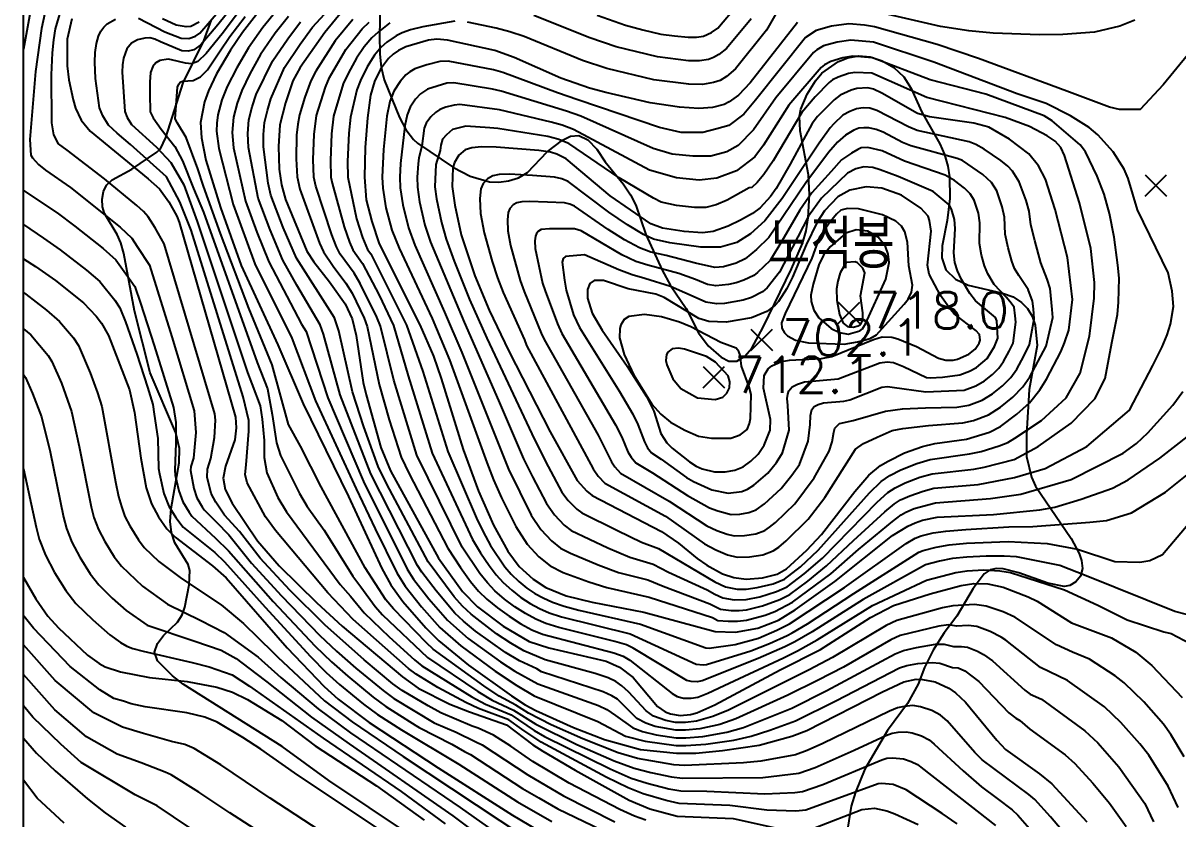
# Model space of a CAD drawing. Extents: x 197794 to 200030, y 561152 to 563931.
# Drawn here: x 197793.8 to 198080.2, y 561405.7 to 561603.1 of the extents above; entities that cross this region are included whole.
import ezdxf

# ---------------------------------------------------------------- set-up
doc = ezdxf.new("R2010")
doc.units = 0
for name, color, linetype in [('F0017111', 30, 'CONTINUOUS'), ('F0017114', 7, 'CONTINUOUS'), ('F0027132', 7, 'CONTINUOUS'), ('F0027217', 7, 'CONTINUOUS'), ('G0037213', 32, 'CONTINUOUS'), ('H0017334', 7, 'CONTINUOUS'), ('H0059153', 7, 'CONTINUOUS')]:
    doc.layers.add(name, color=color, linetype=linetype)
doc.styles.add('NGSW', font='romans.shx', dxfattribs={"bigfont": 'ngsw.shx'})

# ---------------------------------------------------------------- blocks, each defined once
blk = doc.blocks.new('F0027217')
at = {"layer": 'F0027217'}
for p, q in [((-2.652, 2.652), (2.652, -2.652)), ((-2.652, -2.652), (2.652, 2.652))]:
    blk.add_line(p, q, dxfattribs=at)

msp = doc.modelspace()

# ---------------------------------------------------------------- linework, layer by layer
at = {"layer": 'F0017111'}
for points, elevation in [([(197858.68, 561623.2), (197841.71, 561602.18), (197837.9, 561597.74), (197836.13, 561596.51), (197834.69, 561596.15), (197833.17, 561596.26), (197827.85, 561598.46), (197826.49, 561599.16), (197825.25, 561599.48), (197823.95, 561599.43), (197822.2, 561598.99), (197820.66, 561598.13), (197819.52, 561596.79), (197818.71, 561594.47), (197818.45, 561592.83), (197818.37, 561590.97), (197818.99, 561581.23), (197819.6, 561579.7), (197820.68, 561577.99), (197826.84, 561572.35), (197830.42, 561568.58), (197833.61, 561563.06), (197836.98, 561553.93), (197849.46, 561516.44), (197850.48, 561513.69), (197852.56, 561508.2), (197853.05, 561504.91), (197853.55, 561499.64), (197853.55, 561495.37), (197854.2, 561491.58), (197856.95, 561485.43), (197859.07, 561481.92), (197872.43, 561463.9), (197874.96, 561461.02), (197878.35, 561456.83), (197884.59, 561450.9), (197890.85, 561445.16), (197892.65, 561443.69), (197905.07, 561435.97), (197908.44, 561434.16), (197914.85, 561431.52), (197920.54, 561427.64), (197923.11, 561426.21), (197939.39, 561418.12), (197944.58, 561415.87), (197948.53, 561414.58), (197953.9, 561413.22), (197956.89, 561412.66), (197963.32, 561412.61), (197977.7, 561411.97), (197985.17, 561412.31), (197987.04, 561412.5), (197992.14, 561414.27), (198006.78, 561420.42), (198007.95, 561420.77), (198009.36, 561420.86), (198012.14, 561420.67), (198014.03, 561420), (198015.62, 561419.23), (198016.45, 561418.54), (198028.45, 561409.11), (198034.93, 561404.1)], 585), ([(197984.68, 561612.91), (197978.15, 561601.4), (197970.43, 561591.82), (197968.2, 561589.88), (197966.63, 561588.94), (197964.97, 561588.37), (197962.3, 561587.93), (197958.86, 561587.96), (197950.21, 561589.07), (197938.57, 561591.85), (197932.51, 561593.87), (197918.01, 561599.82), (197914.49, 561600.96), (197911.12, 561601.89), (197904.02, 561603.34)], 645), ([(197800.65, 561612.52), (197798.37, 561601.8), (197796.88, 561591.17), (197795.49, 561574.3), (197795.67, 561570.4), (197796.09, 561569.71), (197797.62, 561568.05), (197799.31, 561566.62), (197805.54, 561562.33), (197817.84, 561552.56), (197820.78, 561549.75), (197822.08, 561547.72), (197825.13, 561543.11), (197830.71, 561525.3), (197836.19, 561506.98), (197836.6, 561501.58), (197836.01, 561495.23), (197835.4, 561493.16), (197835.33, 561492.12), (197836.16, 561487.68), (197836.91, 561485.38), (197838.2, 561483.12), (197838.68, 561482.42), (197841.66, 561479.43), (197844.77, 561476.21), (197850.45, 561469.17), (197857.87, 561461.1), (197867.41, 561451.23), (197871.5, 561447.38), (197876.32, 561443.15), (197883.06, 561437.58), (197885.76, 561435.61), (197895.74, 561429.6), (197901.22, 561427.21), (197906.08, 561424.84), (197907.61, 561424.1), (197918.92, 561416.64), (197927.81, 561411.44), (197940.53, 561405.04)], 565), ([(197948.2, 561405.38), (197945.37, 561406.38), (197941.78, 561408.04), (197929.24, 561414.61), (197920.18, 561419.99), (197914.74, 561423.79), (197910.48, 561426.49), (197906.61, 561428.23), (197905.12, 561428.77), (197897.4, 561432.03), (197894.21, 561433.77), (197887.81, 561437.59), (197885.48, 561439.26), (197878.37, 561445.2), (197868.59, 561453.85), (197859.92, 561462.51), (197852.54, 561470.39), (197847.49, 561477.02), (197843.77, 561481.06), (197841.6, 561484.29), (197840.39, 561486.42), (197839.44, 561490.54), (197839.55, 561492.47), (197840.34, 561495.17), (197841.26, 561500.35), (197841.51, 561504.68), (197841.32, 561506.19), (197828.8, 561548.42), (197826.51, 561552.38), (197824.78, 561555.08), (197823.62, 561556.42), (197822.02, 561557.91), (197813.95, 561564.54), (197804.72, 561571.64), (197802.53, 561573.2), (197801.44, 561575.39), (197800.95, 561578.42), (197800.82, 561590.28), (197801.1, 561595.79), (197801.38, 561598.97), (197801.84, 561601.74), (197804.35, 561610.51)], 570), ([(198081.72, 561421.12), (198078.42, 561426.68), (198076.58, 561429.27), (198071.73, 561434.76), (198066.82, 561439.5), (198064.59, 561441.18), (198058.22, 561445.34), (198054.05, 561447.05), (198050.04, 561448.93), (198039.7, 561455.81), (198036.8, 561457.11), (198032.62, 561458.52), (198029.72, 561458.88), (198024.39, 561458.62), (198021.76, 561458.08), (198010.45, 561454.92), (198007.86, 561453.68), (197994.52, 561445.76), (197988.74, 561442.67), (197968.7, 561432.73), (197964.84, 561431.11), (197960.82, 561429.94), (197958.04, 561429.61), (197955.61, 561429.67), (197953.22, 561430.13), (197950.13, 561431.21), (197948.3, 561432.51), (197943.92, 561437.27), (197942.29, 561438.78), (197940.74, 561439.78), (197938.84, 561440.7), (197935.63, 561441.79), (197923.28, 561445.19), (197917.97, 561447.46), (197914.74, 561449.32), (197911.19, 561451.66), (197904.9, 561456.49), (197902.74, 561458.49), (197900.65, 561460.85), (197894.21, 561469.48), (197883.96, 561488.79), (197881.86, 561493.14), (197878.32, 561502.97), (197875.44, 561511.69), (197872.11, 561526.84), (197871, 561529.99), (197861.61, 561544.79), (197858.27, 561552.41), (197855.22, 561560.43), (197854.6, 561563.46), (197853.43, 561572.42), (197853.43, 561575.49), (197853.64, 561578.52), (197854.4, 561581.5), (197855.24, 561584.37), (197858.61, 561592.1), (197862.47, 561597.88), (197865.59, 561602.16), (197873.53, 561610.83)], 620), ([(197936.17, 561605.14), (197943.15, 561602.64), (197947.5, 561601.49), (197951.97, 561600.41), (197955.32, 561600), (197958.71, 561599.67), (197960.78, 561599.69), (197962.48, 561599.93), (197964.53, 561600.82), (197966.08, 561601.91), (197970.94, 561607.67)], 635), ([(197822.38, 561604.34), (197828.94, 561600.94), (197832.96, 561599.37), (197834.9, 561599.33), (197836.52, 561599.93), (197837.65, 561600.67), (197842.76, 561606.58)], 580), ([(197847.43, 561606.17), (197843.14, 561600.51), (197839.17, 561595.58), (197837.12, 561593.64), (197835.57, 561593.04), (197834.09, 561593.22), (197830.6, 561593.99), (197829.77, 561594.2), (197827.74, 561593.88), (197826.71, 561593.3), (197825.95, 561592.41), (197825.41, 561590.86), (197825.18, 561588.53), (197825.2, 561585.62), (197825.29, 561581.17), (197826.07, 561579.62), (197828.02, 561576.8), (197831.39, 561572.54), (197833.32, 561568.98), (197836.07, 561562.12), (197838.51, 561556.25), (197851.84, 561518.94), (197854.37, 561512.45), (197855.52, 561506.06), (197856.67, 561498.99), (197857.66, 561495.86), (197862.33, 561486.48), (197864.22, 561483.19), (197868.44, 561477.34), (197875.52, 561465.96), (197877.55, 561463.3), (197881.06, 561458.46), (197882.92, 561456.39), (197894.05, 561445.75), (197906.57, 561437.34), (197910.14, 561435.18), (197915.43, 561432.73), (197920.95, 561429.19), (197931.13, 561424.22), (197940.39, 561420.14), (197945.35, 561418.29), (197949.47, 561417.22), (197954.55, 561416.17), (197957.33, 561415.8), (197977.2, 561416.02), (197986.18, 561417.08), (197990.19, 561418.49), (197999.85, 561422.75), (198007.71, 561426.44), (198009.28, 561427.02), (198010.82, 561427.25), (198012.81, 561427.32), (198014.23, 561427.12), (198016.57, 561426.3), (198018.46, 561425.34), (198019.71, 561424.31), (198026.93, 561417.63), (198031.45, 561413.72), (198035.31, 561410.81), (198039.06, 561407.94), (198040.45, 561406.66), (198043.93, 561402.71)], 590), ([(198053.62, 561400.26), (198048.57, 561406.21), (198044.66, 561410.52), (198043.2, 561411.79), (198031.66, 561420.4), (198029.8, 561422.24), (198022.98, 561430.08), (198021.3, 561431.45), (198019.12, 561432.61), (198016.32, 561433.57), (198014.43, 561433.84), (198012.28, 561433.65), (198010.61, 561433.26), (198008.64, 561432.47), (197992.15, 561424.43), (197988.23, 561422.71), (197985.31, 561421.66), (197976.71, 561420.07), (197972.42, 561419.61), (197957.77, 561418.94), (197955.2, 561419.12), (197946.12, 561420.7), (197941.4, 561422.16), (197932.62, 561425.58), (197924.77, 561429.09), (197919.09, 561431.98), (197916.01, 561433.94), (197911.85, 561436.21), (197908.08, 561438.71), (197895.46, 561447.81), (197893.8, 561449.39), (197885.62, 561457.87), (197883.77, 561460.09), (197878.62, 561468.03), (197867.7, 561488.13), (197862.6, 561498.16), (197859.64, 561503.59), (197855.55, 561518.38), (197849.81, 561532.43), (197842.73, 561550.91), (197838.49, 561562.69), (197837.13, 561567), (197834.2, 561574.78), (197832.06, 561578.3), (197831.5, 561579.38), (197832.11, 561587.25), (197832.38, 561588.03), (197832.76, 561588.47), (197833.28, 561588.76), (197835.99, 561588.94), (197837.79, 561589.82), (197839.56, 561591.55), (197842.51, 561596.02), (197845.05, 561599.8), (197848.82, 561604.8)], 595), ([(197856.56, 561606.12), (197853.27, 561602.04), (197849.68, 561597.01), (197846.76, 561592.02), (197844.39, 561587.44), (197843.07, 561584.14), (197842.12, 561580.42), (197841.82, 561578.35), (197841.77, 561576.31), (197842.29, 561572.04), (197845.85, 561558.17), (197851.29, 561543.44), (197860.46, 561524.96), (197866.27, 561509.47), (197876.35, 561487.57), (197881.07, 561477.68), (197886.44, 561466.75), (197888.54, 561463.46), (197892.63, 561458.35), (197897.14, 561453.25), (197902.38, 561448.68), (197910.87, 561442.39), (197916.25, 561438.82), (197920.54, 561436.29), (197936.33, 561429.88), (197943.16, 561426.26), (197948.09, 561424.98), (197955.78, 561423.97), (197958.17, 561423.96), (197963.14, 561424.27), (197970.06, 561425.29), (197974.34, 561426.27), (197979.01, 561427.77), (197985.33, 561430.09), (197995.32, 561435), (198011.12, 561443.22), (198012.92, 561443.76), (198015.68, 561444.3), (198019.25, 561444.54), (198021.11, 561444.34), (198024.26, 561443.28), (198025.64, 561443.23), (198027.31, 561442.45), (198030.83, 561439.8), (198038.25, 561432.05), (198039.98, 561430.69), (198040.94, 561430.18), (198043.46, 561428.02), (198052.21, 561421.6), (198054.58, 561419.48), (198059.06, 561414.6), (198063.24, 561409.64), (198067.34, 561403.87)], 605), ([(197859.57, 561604.8), (197856.34, 561600.66), (197852.66, 561595.38), (197850.01, 561590.53), (197848, 561586.42), (197846.85, 561583.26), (197845.96, 561579.78), (197845.66, 561576.04), (197846, 561572.17), (197848.97, 561558.93), (197851.78, 561551.31), (197854.73, 561543.89), (197862.86, 561528.46), (197863.97, 561526.64), (197869.33, 561510.21), (197878.19, 561489.43), (197889.03, 561467.66), (197890.61, 561465.19), (197894.42, 561460.32), (197899, 561454.99), (197904.19, 561450.5), (197912.16, 561444.7), (197915.76, 561442.35), (197921.45, 561439.26), (197936.47, 561433.82), (197938.51, 561432.86), (197940.68, 561431.38), (197945.02, 561428.35), (197947.42, 561427.42), (197950.82, 561426.61), (197955.73, 561425.87), (197958.12, 561425.84), (197962.37, 561426.16), (197968.32, 561427.23), (197972.46, 561428.42), (197984.39, 561433.24), (197993.13, 561437.56), (198010.04, 561446.71), (198012.1, 561447.48), (198015.31, 561448.25), (198020.09, 561449.05), (198022.2, 561449.1), (198024.48, 561448.48), (198026.52, 561448.51), (198027.97, 561448.33), (198030.47, 561447.34), (198031.97, 561446.55), (198034.17, 561444.92), (198042.18, 561437.68), (198043.55, 561436.71), (198046.32, 561435.42), (198057.08, 561427.57), (198060.3, 561424.57), (198065.5, 561418.65), (198071.95, 561409.55), (198074.11, 561404.99)], 610), ([(197974.31, 561604.2), (197968.25, 561596.87), (197966.36, 561595.35), (197964.97, 561594.58), (197963.72, 561594.15), (197961.54, 561593.81), (197958.78, 561593.81), (197951.09, 561594.74), (197940.86, 561597.24), (197934.34, 561599.5), (197920.47, 561605.03)], 640), ([(198025.45, 561404.5), (198021.74, 561407.05), (198012.76, 561412.98), (198009.58, 561414.28), (198006.63, 561414.53), (198005.85, 561414.39), (197987.91, 561407.91), (197985.41, 561407.66), (197978.19, 561407.92), (197969.01, 561409.04), (197956.45, 561409.53), (197953.25, 561410.27), (197947.58, 561411.94), (197943.81, 561413.45), (197938.38, 561416.1), (197922.28, 561424.77), (197917.49, 561427.95), (197914.27, 561430.31), (197906.74, 561433.13), (197903.57, 561434.6), (197896.68, 561438.33), (197891.25, 561441.63), (197889.38, 561443.05), (197875.64, 561455.19), (197869.34, 561461.84), (197856.37, 561477.24), (197853.93, 561480.66), (197849.32, 561489.06), (197848.9, 561491.17), (197849.1, 561493.56), (197849.76, 561501.95), (197849.76, 561504.58), (197848.34, 561510.42), (197835.43, 561551.75), (197832.65, 561558.79), (197829.36, 561564.98), (197820.44, 561573.02), (197817.09, 561575.84), (197814.99, 561577.84), (197813.55, 561580.12), (197812.74, 561582.16), (197811.73, 561589.4), (197811.55, 561593.41), (197811.66, 561595.89), (197812.01, 561598.07), (197812.52, 561599.87), (197813.1, 561601.17), (197813.78, 561602.15), (197814.61, 561602.95), (197816.67, 561604.11)], 580), ([(198080.24, 561408.59), (198077.72, 561413.87), (198072.94, 561421.55), (198070.74, 561424.38), (198066.01, 561429.67), (198061.95, 561433.53), (198052.76, 561440.03), (198046.11, 561443.3), (198037.51, 561450.03), (198036.34, 561450.82), (198033.63, 561452.22), (198030.3, 561453.42), (198028.12, 561453.7), (198025.26, 561453.55), (198023.3, 561453.86), (198020.92, 561453.57), (198011.27, 561451.2), (198008.95, 561450.19), (197997.2, 561443.41), (197990.93, 561440.11), (197983.44, 561436.4), (197970.58, 561430.58), (197966.58, 561429.17), (197961.59, 561428.05), (197958.08, 561427.73), (197955.67, 561427.77), (197950.51, 561428.69), (197948.2, 561429.45), (197945.99, 561430.66), (197941.2, 561435.45), (197939.8, 561436.29), (197937.66, 561437.26), (197922.37, 561442.22), (197921.15, 561442.95), (197916.87, 561444.9), (197913.45, 561447.01), (197906, 561452.31), (197903.02, 561454.75), (197900.87, 561456.74), (197896.2, 561462.3), (197892.67, 561466.92), (197891.62, 561468.57), (197880.02, 561491.29), (197872.38, 561510.95), (197868.32, 561525.95), (197867.48, 561528.31), (197861.67, 561538.11), (197858.17, 561544.34), (197855.02, 561551.86), (197852.1, 561559.68), (197849.71, 561572.29), (197849.54, 561575.76), (197849.8, 561579.15), (197850.62, 561582.38), (197851.62, 561585.4), (197855.64, 561593.74), (197859.41, 561599.27), (197862.58, 561603.48)], 615), ([(197875.52, 561604.03), (197871.22, 561598.72), (197866.41, 561591.24), (197865.18, 561588.86), (197863.66, 561584.78), (197862.37, 561580.42), (197861.91, 561578.06), (197861.62, 561575.37), (197861.47, 561569.51), (197861.75, 561564.97), (197862.38, 561561.94), (197867.27, 561548.59), (197868.28, 561546.42), (197870.7, 561542.81), (197873.79, 561538.65), (197875.37, 561536.15), (197878.41, 561529.97), (197879.15, 561527.85), (197882.1, 561513.5), (197884.59, 561504.76), (197887.55, 561495.47), (197889.54, 561491.31), (197899.16, 561472.87), (197902.27, 561468.08), (197904.76, 561464.64), (197906.76, 561462.24), (197908.8, 561460.27), (197911.4, 561458.11), (197914.29, 561455.99), (197917.19, 561454.14), (197919.99, 561452.64), (197922.58, 561451.58), (197940.29, 561446.96), (197942.57, 561446.07), (197944.25, 561445.08), (197954.73, 561436.81), (197956.03, 561436.07), (197957.52, 561435.69), (197959.48, 561435.64), (197961.12, 561435.9), (197963.56, 561436.88), (197967.61, 561438.81), (197982.32, 561445.66), (197985.87, 561447.44), (197990.67, 561450.11), (198004.45, 561458.65), (198017.82, 561464.99), (198025.06, 561466.86), (198027.91, 561467.28), (198031.95, 561467.51), (198036, 561467.26), (198038.63, 561466.85), (198052.08, 561462.52), (198060.35, 561458.75), (198067.6, 561455.12), (198076.645, 561452.098), (198078.522, 561451.748), (198083.202, 561449.223)], 630), ([(198082.333, 561456.471), (198079.44, 561457.159), (198057.412, 561466.055), (198050.92, 561468.61), (198040.1, 561470.71), (198037.06, 561470.91), (198032.58, 561470.94), (198027.8, 561470.69), (198024.24, 561470.29), (198021.02, 561469.64), (198017.61, 561468.73), (198002.11, 561460.14), (197989.49, 561452.11), (197985.2, 561449.65), (197982.68, 561448.39), (197976.04, 561445.55), (197962.2, 561439.97), (197960.97, 561439.77), (197959.5, 561439.82), (197958.38, 561440.1), (197945.12, 561448.06), (197943.46, 561448.88), (197940.54, 561449.77), (197926.67, 561453.21), (197923.42, 561454.21), (197920.91, 561455.27), (197918.35, 561456.65), (197915.77, 561458.32), (197913.18, 561460.27), (197910.81, 561462.31), (197908.92, 561464.25), (197907.05, 561466.61), (197902.69, 561473.16), (197891.4, 561495.95), (197885.7, 561514.57), (197882.4, 561527.97), (197881.53, 561530.19), (197877.36, 561538.58), (197875.86, 561541.08), (197872.45, 561545.79), (197871.5, 561547.6), (197870.35, 561550.58), (197866.4, 561562.69), (197865.93, 561564.96), (197865.74, 561569.29), (197865.94, 561575.52), (197866.56, 561580.22), (197868.78, 561587.26), (197869.81, 561589.68), (197873.84, 561596.59), (197877.89, 561601.75), (197879.62, 561603.4)], 635), ([(197884.77, 561603.18), (197881.82, 561600.91), (197880.25, 561599.48), (197878.41, 561597.26), (197876.46, 561594.46), (197874.49, 561590.78), (197873.2, 561588.11), (197870.76, 561580.02), (197870.25, 561575.67), (197870, 561569.07), (197870.12, 561564.96), (197870.43, 561563.44), (197873.43, 561552.58), (197874.73, 561548.77), (197875.58, 561546.88), (197877.94, 561543.51), (197882.07, 561535.67), (197885.65, 561528.09), (197889.31, 561515.63), (197895.25, 561496.42), (197905.27, 561475.06), (197907.24, 561471.74), (197909.33, 561468.58), (197911.07, 561466.26), (197912.83, 561464.36), (197914.95, 561462.44), (197917.25, 561460.65), (197919.51, 561459.16), (197921.83, 561457.9), (197924.27, 561456.84), (197927.33, 561455.84), (197944.35, 561451.68), (197960.73, 561444.13), (197962.45, 561443.91), (197963.27, 561444.04), (197974.28, 561447.44), (197978.9, 561449.2), (197983.29, 561451.25), (197984.53, 561451.86), (197988.32, 561454.11), (197999.78, 561461.62), (198015.95, 561471.88), (198017.03, 561472.32), (198020.23, 561473.16), (198023.42, 561473.71), (198027.7, 561474.1), (198038.11, 561474.55), (198047.74, 561474.01), (198055.28, 561472.67), (198064.559, 561469.557), (198070.758, 561469.419), (198073.237, 561469.832), (198076.334, 561471.293), (198087.225, 561484.203)], 640), ([(197900.82, 561603.59), (197892.93, 561602.24), (197889.85, 561601.46), (197887.83, 561600.76), (197886.28, 561600), (197884.02, 561598.41), (197882.62, 561597.2), (197880.92, 561595.16), (197879.08, 561592.33), (197877.47, 561588.87), (197876.59, 561586.55), (197874.96, 561579.82), (197874.56, 561575.82), (197874.27, 561568.85), (197874.3, 561564.95), (197876.51, 561554.58), (197877.96, 561549.95), (197879.23, 561546.97), (197880.01, 561545.93), (197888.91, 561528.21), (197892.91, 561516.7), (197899.1, 561496.9), (197906.22, 561480.32), (197907.84, 561476.97), (197909.73, 561473.57), (197913.23, 561468.27), (197914.85, 561466.4), (197916.73, 561464.6), (197918.73, 561462.99), (197920.67, 561461.66), (197922.75, 561460.53), (197925.11, 561459.47), (197927.99, 561458.47), (197931.61, 561457.5), (197946.87, 561454.01), (197963.07, 561448.16), (197963.94, 561448.05), (197970.39, 561449.02), (197976.16, 561450.54), (197980.68, 561452.51), (197983.86, 561454.08), (197997.45, 561463.11), (198012.78, 561474.05), (198015.01, 561475.33), (198016.46, 561475.92), (198019.44, 561476.68), (198022.6, 561477.14), (198027.59, 561477.51), (198038.28, 561478.15), (198044.185, 561478.28), (198058.361, 561479.328), (198062.493, 561479.741), (198068.692, 561481.668), (198077.073, 561486.751), (198087.804, 561495.365)], 645), ([(197793.899, 561561.611), (197802.22, 561556.08), (197806.64, 561552.79), (197813.66, 561547.22), (197816.78, 561544.42), (197820.54, 561539.23), (197821.46, 561537.79), (197822.94, 561533.69), (197826.33, 561523.17), (197831.06, 561507.76), (197831.66, 561504.05), (197831.66, 561498.92), (197831.41, 561492.25), (197831.53, 561491.04), (197832.42, 561487.08), (197833.43, 561484.35), (197834.94, 561481.81), (197835.66, 561480.82), (197841.53, 561475.36), (197844.69, 561472.21), (197855.83, 561459.68), (197866.23, 561448.62), (197870.24, 561444.72), (197874.28, 561441.1), (197880.63, 561435.9), (197883.72, 561433.63), (197891.19, 561428.9), (197892.01, 561428.41), (197900.14, 561424.24), (197903.25, 561422.49), (197904.74, 561421.72), (197917.65, 561413.3), (197921.65, 561410.93), (197926.38, 561408.26), (197939.27, 561402.05)], 560), ([(197793.897, 561553.142), (197798.89, 561549.82), (197802.99, 561546.91), (197809.48, 561541.87), (197812.78, 561539.08), (197816.56, 561534.39), (197817.79, 561532.48), (197819.19, 561529.02), (197821.96, 561521.04), (197824.68, 561512.8), (197825.93, 561508.55), (197826.31, 561506.17), (197827.2, 561500.06), (197827.38, 561492.66), (197827.58, 561491.29), (197828.68, 561486.48), (197829.95, 561483.31), (197831.67, 561480.49), (197833.52, 561478.14), (197841.32, 561471.79), (197843.74, 561469.48), (197853.79, 561458.26), (197865.05, 561446), (197868.98, 561442.05), (197872.23, 561439.05), (197878.21, 561434.23), (197881.68, 561431.65), (197887.67, 561427.83), (197901.87, 561419.33), (197916.39, 561409.96), (197924.95, 561405.08)], 555), ([(197793.892, 561536.33), (197794.51, 561535.92), (197799.61, 561531.95), (197802.83, 561529.1), (197806.3, 561525.1), (197807.53, 561523.19), (197810.43, 561516.35), (197812.25, 561511.45), (197813.3, 561508.06), (197816.72, 561489.38), (197817.46, 561485.73), (197818.16, 561483.19), (197819.05, 561480.72), (197820.26, 561478.41), (197822.41, 561474.97), (197823.83, 561473.08), (197827.46, 561469.55), (197833.1, 561465.39), (197842.91, 561458.82), (197848.44, 561454.22), (197855.77, 561447.01), (197856.96, 561445.81), (197868.57, 561435), (197875.39, 561429.82), (197888.01, 561421.17), (197918.1, 561401.25)], 545), ([(197793.89, 561527.32), (197795.71, 561525.82), (197800.02, 561520.65), (197800.94, 561519.22), (197803.28, 561513.79), (197805.81, 561506.79), (197807.73, 561498.12), (197810.64, 561483.17), (197811.37, 561480.49), (197812.48, 561477.54), (197814.04, 561474.55), (197816.41, 561470.76), (197818.19, 561468.44), (197823.4, 561463.49), (197829.56, 561458.99), (197837.9, 561454.94), (197843.63, 561451.97), (197852.09, 561445.85), (197857.71, 561440.8), (197866.96, 561433), (197875, 561427.09), (197902.2, 561408.52), (197912.36, 561401.37)], 540), ([(197793.887, 561515.965), (197794.35, 561515.25), (197796.13, 561511.23), (197798.32, 561505.51), (197800.5, 561496.75), (197803.82, 561480.62), (197804.58, 561477.8), (197805.91, 561474.35), (197807.82, 561470.68), (197810.41, 561466.56), (197812.54, 561463.81), (197815.91, 561460.49), (197819.34, 561457.42), (197824.53, 561453.79), (197836.36, 561449.82), (197842.91, 561447.57), (197846.6, 561445.52), (197851.49, 561441.83), (197854.2, 561439.74), (197865.35, 561430.99), (197874.61, 561424.36), (197900.35, 561406.53), (197909.39, 561399.67)], 535), ([(197793.88, 561492.56), (197797, 561478.06), (197797.79, 561475.1), (197799.35, 561471.17), (197801.6, 561466.82), (197804.41, 561462.35), (197806.9, 561459.17), (197811.05, 561455.1), (197815.28, 561451.35), (197817.97, 561449.49), (197819.49, 561448.59), (197821, 561447.96), (197823.58, 561447.34), (197835.75, 561444.5), (197839.95, 561443.47), (197845.64, 561441.43), (197849.91, 561438.64), (197868.18, 561425.74), (197887.51, 561412.55), (197898.49, 561404.53)], 530), ([(197882.53, 561402.87), (197861.08, 561417.13), (197852.75, 561423.03), (197848.27, 561425.94), (197841.89, 561429.73), (197838.84, 561430.98), (197834.37, 561432.02), (197824.03, 561433.52), (197820.56, 561434.3), (197818.72, 561434.9), (197816.28, 561435.62), (197812.85, 561437.71), (197805.49, 561443.5), (197796.36, 561453.08), (197794.09, 561455.96), (197793.871, 561456.308)], 520), ([(197877.72, 561396.07), (197855.05, 561410.87), (197842.81, 561419.17), (197836.2, 561423.21), (197833.92, 561424.15), (197830.57, 561424.93), (197823.63, 561426.9), (197818.4, 561428.49), (197811.36, 561432.05), (197801.73, 561440.08), (197793.869, 561448.921)], 515), ([(197872.91, 561389.26), (197845.09, 561407.22), (197837.35, 561412.4), (197830.52, 561416.7), (197829, 561417.32), (197823.06, 561419.61), (197817.15, 561421.77), (197809.5, 561426.12), (197801.68, 561432.79), (197793.867, 561441.563)], 510), ([(197839.41, 561400.63), (197827.05, 561409.01), (197821.59, 561411.73), (197808.18, 561419.76), (197803.13, 561424.3), (197796.18, 561430.94), (197793.865, 561433.774)], 505)]:
    msp.add_lwpolyline(points, dxfattribs=dict(at, elevation=elevation))
at = {"layer": 'F0017111', "flags": 128}
for points, elevation in [([(197797.26, 561615.33), (197793.908, 561596.681)], 560), ([(198082.58, 561595.18), (198076.55, 561587.83), (198070.79, 561581.7), (198065.65, 561581.73), (198063.19, 561582.28), (198052.63, 561586.24), (198030.7, 561594.35), (198020.44, 561597.87), (198004.94, 561602.22), (198002.41, 561602.61), (197998.54, 561602.94), (197994.27, 561602.36), (197990.44, 561601.34), (197987.79, 561599.57), (197975.43, 561584.06), (197972.49, 561580.56), (197968.78, 561577.73), (197965.8, 561576.88), (197962.39, 561576.03), (197957.02, 561576.03), (197951.65, 561577.22), (197931.37, 561584.13), (197926.33, 561585.83), (197912.74, 561590.87), (197910.45, 561591.58), (197899.18, 561593.69), (197897.14, 561593.63), (197893.9, 561592.8), (197890.91, 561591.79), (197889.66, 561591.08), (197888.67, 561590.28), (197887.26, 561588.66), (197885.73, 561586.25), (197884.73, 561583.66), (197884.01, 561580.04), (197883.13, 561571.76), (197882.84, 561564.94), (197882.98, 561562.21), (197883.77, 561557.32), (197885.27, 561551.76), (197887.02, 561547.29), (197895.24, 561529.9), (197899.57, 561519.58), (197908.77, 561494.1), (197910.44, 561489.84), (197912.43, 561485.39), (197916.01, 561478.25), (197918.78, 561473.89), (197921.66, 561470.72), (197924.46, 561468.53), (197927.75, 561466.88), (197934.05, 561464.5), (197938.55, 561463.1), (197949.04, 561460.7), (197964.77, 561455.65), (197966.07, 561454.97), (197968.65, 561454.77), (197970.94, 561454.79), (197973.17, 561455.06), (197977.85, 561456.29), (197980.2, 561457.19), (197984.6, 561459.46), (197994.09, 561466.54), (198000.98, 561472.56), (198009.38, 561479.54), (198011.53, 561481.12), (198012.73, 561481.8), (198014.78, 561482.71), (198020.06, 561484.16), (198033.69, 561485.17), (198041.23, 561486.25), (198053.73, 561489.96), (198066.59, 561496.46), (198069.9, 561498.88), (198072.67, 561501.47), (198078.93, 561508.37), (198081.36, 561511.73)], 655), ([(197803.99, 561404.67), (197797.29, 561410.88), (197793.86, 561415.32)], 495)]:
    msp.add_lwpolyline(points, dxfattribs=dict(at, elevation=elevation))
for points, elevation in [([(198040.31, 561585.6), (198019.6, 561593.47), (198004.71, 561598.39), (197999.03, 561598.93), (197995.66, 561598.45), (197992.28, 561597.48), (197990.62, 561596.53), (197989.76, 561595.86), (197980.47, 561584.64), (197974.93, 561576.7), (197971.08, 561572.79), (197968.27, 561571.17), (197964.35, 561570.15), (197959.84, 561570.15), (197954.72, 561570.66), (197950.03, 561572.02), (197932.12, 561580.03), (197928.55, 561581.29), (197912.33, 561586.25), (197910.16, 561586.79), (197900.64, 561588.31), (197898.91, 561588.21), (197894.04, 561586.76), (197892.36, 561585.63), (197891.1, 561584.26), (197889.75, 561582.29), (197889, 561580.35), (197888.46, 561577.63), (197887.35, 561568.35), (197887.19, 561564.94), (197887.28, 561562.31), (197887.95, 561558.07), (197889.36, 561552.39), (197890.93, 561548.04), (197898.33, 561531.47), (197902.63, 561521.39), (197914.17, 561492.45), (197919.81, 561481.1), (197922.18, 561477.51), (197924.81, 561474.67), (197927.08, 561472.9), (197929.55, 561471.66), (197936.42, 561468.75), (197941.41, 561466.86), (197948.74, 561465.04), (197952.52, 561463.44), (197964.11, 561459.12), (197966.71, 561457.75), (197969.38, 561457.43), (197971.38, 561457.41), (197973.15, 561457.6), (197977.16, 561458.56), (197981.49, 561460.16), (197983.94, 561461.37), (197988.37, 561464.68), (197993.06, 561468.49), (197999.71, 561474.82), (198007.48, 561481.91), (198009.89, 561483.89), (198011.39, 561484.84), (198013.66, 561485.91), (198017.02, 561487.05), (198019.63, 561487.74), (198030.61, 561488.72), (198039.66, 561490.4), (198047.28, 561492.67), (198057.6, 561498.09), (198068.18, 561507.11), (198073.96, 561518.17), (198076.29, 561522.85), (198077.52, 561525.8), (198078.37, 561528.46), (198079.11, 561532.81), (198078.74, 561536.61), (198077.72, 561541.2), (198070.16, 561556.79), (198067.87, 561564.61), (198066.87, 561566.9), (198064.13, 561571.21), (198060.33, 561575.44), (198058.13, 561577.21), (198053.51, 561580.13), (198047.51, 561583.19)], 660), ([(198032.54, 561585.5), (198018.75, 561589.08), (198004.47, 561594.56), (197999.53, 561594.92), (197997.05, 561594.54), (197994.12, 561593.62), (197992.56, 561592.78), (197991.73, 561592.14), (197983.68, 561582.8), (197977.37, 561572.84), (197975.21, 561570), (197970.74, 561566.49), (197965.8, 561564.7), (197961.45, 561564.19), (197955.83, 561564.78), (197949.1, 561566.66), (197930.32, 561576.74), (197927.49, 561577.82), (197924.73, 561578.59), (197911.93, 561581.63), (197902.11, 561582.94), (197900.68, 561582.79), (197898.65, 561582.25), (197897.16, 561581.74), (197896.04, 561580.98), (197894.94, 561579.86), (197893.77, 561578.34), (197893.28, 561577.04), (197892.64, 561572.64), (197891.94, 561569.75), (197891.75, 561568.21), (197891.55, 561564.94), (197891.57, 561562.41), (197892.13, 561558.81), (197893.45, 561553.03), (197894.84, 561548.78), (197903.16, 561528.92), (197911.72, 561509.53), (197917.9, 561495.05), (197920.14, 561490.55), (197923.6, 561483.95), (197925.58, 561481.12), (197927.95, 561478.62), (197929.7, 561477.26), (197938.8, 561473), (197944.26, 561470.62), (197950.04, 561468.91), (197953.81, 561466.97), (197963.45, 561462.59), (197965.34, 561461.45), (197967.35, 561460.53), (197970.11, 561460.09), (197973.13, 561460.14), (197976.47, 561460.83), (197980.64, 561462.1), (197983.28, 561463.27), (197987.46, 561466.49), (197992.02, 561470.44), (198005.58, 561484.27), (198008.25, 561486.66), (198010.04, 561487.87), (198012.55, 561489.12), (198016.2, 561490.48), (198019.19, 561491.32), (198029.56, 561492.49), (198032.13, 561492.99), (198039.6, 561494.89), (198045.48, 561498.09), (198053.73, 561503.89), (198059.54, 561509.95), (198062.11, 561514.98), (198063.81, 561523.8), (198065.17, 561530.89), (198065.43, 561533.89), (198065.58, 561539.86), (198065.28, 561543.13), (198064.34, 561550.08), (198063.17, 561555.95), (198061.88, 561560.72), (198060.18, 561565.14), (198057.24, 561571.17), (198055.93, 561572.91), (198049, 561578.9), (198047.02, 561580.15)], 665), ([(198037.34, 561579.7), (198017.91, 561584.68), (198004.23, 561590.73), (198000.02, 561590.91), (197998.44, 561590.63), (197995.95, 561589.76), (197994.51, 561589.03), (197993.7, 561588.42), (197990.25, 561584.81), (197986.89, 561580.96), (197979.82, 561568.98), (197977.52, 561565.56), (197975.82, 561563.57), (197974.5, 561562.35), (197973.86, 561562.25), (197968.38, 561559.2), (197965.69, 561558.08), (197963.14, 561557.4), (197960.26, 561557.39), (197955.8, 561557.91), (197952, 561558.72), (197950.13, 561559.74), (197941.6, 561564.78), (197929.09, 561573.24), (197926.42, 561574.34), (197923.93, 561574.97), (197911.52, 561577.01), (197909.57, 561577.2), (197903.57, 561577.56), (197900.28, 561576.71), (197898.78, 561575.46), (197897.8, 561574.38), (197897.37, 561572.83), (197897.23, 561571.53), (197896.16, 561568.07), (197895.86, 561562.51), (197896.31, 561559.55), (197897.54, 561553.66), (197898.74, 561549.52), (197900.72, 561544.09), (197904.5, 561534.6), (197908.75, 561525.01), (197920.58, 561499.85), (197924, 561493.13), (197927.4, 561486.8), (197928.98, 561484.74), (197931.1, 561482.57), (197932.33, 561481.63), (197941.17, 561477.25), (197947.12, 561474.37), (197951.35, 561472.78), (197965.32, 561464.54), (197968, 561463.31), (197970.84, 561462.75), (197973.1, 561462.68), (197975.79, 561463.11), (197979.8, 561464.03), (197982.62, 561465.18), (197986.55, 561468.29), (197990.99, 561472.39), (198003.68, 561486.64), (198006.61, 561489.44), (198008.7, 561490.9), (198011.44, 561492.32), (198015.39, 561493.91), (198018.76, 561494.91), (198028.51, 561496.27), (198031.36, 561496.91), (198035.88, 561498.28), (198037.96, 561499.09), (198039.73, 561500.16), (198046.38, 561504.53), (198052.44, 561510.21), (198055.92, 561516.27), (198058.22, 561525.45), (198059.42, 561534.91), (198059.52, 561538.82), (198058.58, 561547.19), (198055.8, 561558.55), (198052.06, 561570.26), (198051.14, 561572.26), (198049.73, 561573.86), (198047.78, 561575.21), (198043.37, 561577.51)], 670), ([(198048.99, 561532.12), (198048.49, 561537.27), (198047.76, 561539.66), (198046.21, 561543.66), (198044.65, 561549.18), (198043.73, 561553.13), (198043.3, 561556.46), (198042.57, 561559.11), (198040.84, 561563.8), (198039.15, 561566.43), (198037.96, 561567.69), (198036.29, 561569.08), (198032.14, 561571.9), (198030.09, 561573.04), (198028.43, 561573.7), (198015.49, 561576.5), (198013.35, 561577.39), (198005.52, 561581.49), (198003.77, 561582.03), (198002.1, 561582.09), (198000.43, 561581.88), (197998.8, 561581.23), (197997.1, 561580.27), (197994.83, 561578.16), (197993.91, 561577.17), (197991.23, 561573.38), (197985.15, 561564.37), (197982.01, 561559.66), (197977.74, 561554.11), (197974.19, 561550.87), (197970.76, 561548.7), (197966.74, 561547.59), (197961.89, 561547.59), (197954.16, 561548.67), (197950.15, 561549.58), (197947.61, 561550.74), (197943.68, 561553.12), (197939.07, 561556.27), (197928.95, 561563.88), (197927.37, 561564.55), (197925.59, 561564.93), (197920.1, 561565.36), (197914.29, 561565.63), (197911.85, 561565.55), (197910.24, 561565.26), (197908.96, 561564.55), (197907.9, 561563.32), (197907.31, 561562.05), (197907.07, 561559.65), (197907.25, 561555.94), (197908.16, 561551.14), (197910.1, 561543.98), (197911.42, 561539.95), (197912.81, 561536.35), (197918.15, 561524.57), (197918.64, 561523.19), (197935.17, 561492.54), (197936.44, 561490.72), (197938.09, 561489.02), (197953.08, 561480.8), (197962.75, 561473.98), (197965.54, 561472.47), (197968.49, 561471.23), (197970.84, 561470.69), (197973.9, 561470.71), (197977.21, 561471.22), (197979.83, 561472.2), (197981.2, 561473.14), (197982.99, 561474.69), (197988.45, 561480.07), (197992.62, 561485.48), (198000.22, 561497.45), (198002.23, 561498.88), (198005.58, 561500.41), (198009.31, 561502.04), (198011.99, 561502.61), (198018.3, 561503.28), (198026.83, 561503.94), (198029.45, 561504.59), (198033.21, 561505.99), (198036.2, 561507.88), (198039.23, 561510.34), (198041.7, 561512.89), (198043.48, 561515.37), (198047.5, 561523.04), (198049.13, 561530.11)], 680), ([(198044.32, 561532.29), (198044.08, 561534.15), (198043.07, 561537.09), (198040.68, 561540.54), (198039.62, 561542.3), (198038.95, 561544.1), (198038.06, 561547.38), (198037.35, 561550.81), (198037.18, 561555.03), (198036.62, 561557.54), (198035.23, 561561.53), (198033.92, 561563.63), (198031.77, 561565.62), (198026.73, 561569.02), (198025.44, 561569.58), (198013.91, 561572.7), (198011.86, 561573.54), (198007.06, 561576.07), (198005.35, 561576.72), (198003.54, 561577.15), (198002.29, 561577.2), (198001.03, 561577.04), (197999.81, 561576.56), (197998.54, 561575.84), (197997.76, 561575.33), (197995.73, 561573.58), (197993.49, 561571.06), (197987.88, 561563.5), (197978.71, 561549.97), (197975.66, 561546.98), (197972.89, 561544.63), (197970.61, 561543.6), (197967.48, 561542.67), (197965.36, 561542.48), (197960.5, 561543.61), (197953.3, 561545.48), (197949.43, 561546.32), (197946.69, 561547.38), (197942.96, 561549.4), (197938.86, 561551.96), (197930.57, 561557.72), (197929.39, 561558.23), (197928.05, 561558.52), (197923.8, 561558.75), (197919.3, 561558.86), (197917.47, 561558.8), (197916.26, 561558.58), (197915.3, 561558.05), (197914.51, 561557.12), (197914.07, 561556.17), (197913.88, 561554.37), (197914.02, 561551.59), (197914.7, 561547.99), (197917.02, 561539.27), (197918.04, 561536.52), (197922.29, 561526.24), (197923.02, 561524.66), (197936.43, 561500.91), (197939.67, 561494.29), (197940.51, 561493.08), (197941.93, 561491.52), (197954.03, 561484.59), (197963.37, 561478.44), (197965.8, 561477.31), (197968.35, 561476.37), (197970.1, 561475.97), (197972.69, 561476.04), (197975.47, 561476.48), (197977.7, 561477.31), (197978.92, 561478.1), (197980.34, 561479.29), (197985.13, 561483.88), (197989.96, 561490.3), (197993.72, 561496.97), (197994.39, 561499.26), (197994.84, 561501.68), (197995.06, 561502.65), (197996.21, 561503.82), (197999.6, 561504.55), (198007.68, 561506.91), (198011.89, 561507.49), (198017.54, 561507.68), (198025.36, 561507.83), (198028.33, 561508.35), (198031.63, 561509.59), (198034.22, 561511.16), (198036.7, 561513.17), (198038.75, 561515.23), (198040.21, 561517.27), (198042, 561520.55), (198043.4, 561523.4), (198044.54, 561529.74)], 685), ([(198039.85, 561530.55), (198039.58, 561532.68), (198038.48, 561534.06), (198037.56, 561535.16), (198034.63, 561538.3), (198033.04, 561540.94), (198032.22, 561542.89), (198031.46, 561545.58), (198030.98, 561548.49), (198031.06, 561553.61), (198030.68, 561555.97), (198029.62, 561559.25), (198028.68, 561560.83), (198027.25, 561562.16), (198024.73, 561564.06), (198022.44, 561565.46), (198012.34, 561568.91), (198006.8, 561571.47), (198003.31, 561572.28), (198001.64, 561572.21), (198000.78, 561571.8), (197999.24, 561570.9), (197996.72, 561569.2), (197994.2, 561566.3), (197989.41, 561561.04), (197986.37, 561556.71), (197981.98, 561549.05), (197979.03, 561544.21), (197975.89, 561541.28), (197975.02, 561540.55), (197972.52, 561539.35), (197970.63, 561538.71), (197968.75, 561538.28), (197965.57, 561538), (197963.53, 561538.27), (197960.5, 561539.54), (197956.43, 561541.01), (197948.72, 561543.07), (197945.77, 561544.02), (197942.24, 561545.68), (197932.19, 561551.57), (197930.51, 561552.1), (197924.3, 561552.08), (197922.28, 561551.9), (197921.64, 561551.54), (197921.11, 561550.93), (197920.82, 561550.29), (197920.7, 561549.09), (197920.79, 561547.24), (197922.61, 561538.59), (197923.27, 561536.69), (197926.31, 561528.5), (197927.4, 561526.12), (197940.72, 561503.51), (197942.25, 561500.45), (197943.76, 561496.77), (197944.58, 561495.45), (197945.78, 561494.02), (197949.88, 561491.61), (197958.57, 561485.97), (197963.98, 561482.91), (197966.05, 561482.14), (197969.37, 561481.25), (197971.49, 561481.36), (197973.73, 561481.73), (197975.57, 561482.43), (197977.68, 561483.88), (197981.81, 561487.7), (197984.43, 561491.03), (197986.29, 561493.66), (197988.46, 561499.45), (197988.94, 561503.57), (197989.05, 561505.84), (197989.39, 561507.29), (197989.96, 561508.01), (197990.96, 561508.53), (197992.29, 561508.95), (197997.33, 561509.36), (197998.78, 561509.68), (198006.77, 561512.8), (198008.13, 561512.96), (198009.31, 561512.81), (198017.67, 561511.64), (198027.2, 561512.12), (198030.05, 561513.2), (198032.24, 561514.44), (198034.16, 561515.99), (198035.8, 561517.57), (198036.94, 561519.17), (198038.34, 561521.73), (198039.31, 561523.75), (198039.95, 561528.92)], 690), ([(198035.52, 561524.97), (198035.28, 561529.3), (198034.96, 561530.12), (198029.95, 561534.25), (198028.58, 561536.06), (198026.46, 561539.57), (198025.5, 561541.69), (198024.86, 561543.77), (198024.6, 561546.17), (198024.94, 561552.19), (198024.74, 561554.4), (198024.02, 561556.97), (198023.45, 561558.03), (198019.45, 561561.33), (198010.78, 561565.08), (198006.35, 561566.74), (198004.49, 561567.34), (198002.3, 561567.45), (198000.33, 561566.96), (197998.25, 561565.92), (197991.79, 561559.68), (197988.55, 561555.24), (197984.58, 561547.54), (197981.37, 561541.35), (197978.32, 561537.45), (197977.16, 561536.47), (197974.43, 561535.09), (197972.37, 561534.41), (197967.7, 561533.59), (197965.78, 561533.52), (197963.06, 561533.88), (197961.45, 561534.63), (197954.36, 561537.81), (197948, 561539.81), (197944.85, 561540.67), (197941.52, 561541.96), (197932.97, 561545.69), (197928.3, 561545.22), (197927.72, 561544.73), (197927.51, 561543.82), (197928.04, 561539.34), (197928.5, 561536.87), (197930.32, 561530.76), (197931.78, 561527.59), (197941.71, 561511.76), (197945, 561506.11), (197946.21, 561503.55), (197947.85, 561499.26), (197948.65, 561497.81), (197949.62, 561496.52), (197951.99, 561494.98), (197958.33, 561490.4), (197960.02, 561489.44), (197964.6, 561487.37), (197968.64, 561486.53), (197971.99, 561486.98), (197973.44, 561487.54), (197975.03, 561488.48), (197978.5, 561491.52), (197980.61, 561494.18), (197982.1, 561496.58), (197983.77, 561502.13), (197983.4, 561508.27), (197983.27, 561509.99), (197983.41, 561511.1), (197983.72, 561511.92), (197984.48, 561512.88), (197985.82, 561513.59), (197987.59, 561514.14), (197995.92, 561514.92), (198006.27, 561518.9), (198008.07, 561519.12), (198009.64, 561518.91), (198012.1, 561517.97), (198017.85, 561515.26), (198018.7, 561515.13), (198021.78, 561515.3), (198026.08, 561515.89), (198028.46, 561516.8), (198030.26, 561517.73), (198032.85, 561519.91), (198034.67, 561522.91)], 695), ([(197989.38, 561544.87), (197982.74, 561531.1), (197981.88, 561528.82), (197981.94, 561527.49), (197982.6, 561526.28), (197983.35, 561525.57), (197985.37, 561524.46), (197988.57, 561523.83), (197997.38, 561523.53), (198000.72, 561524.05), (198003.84, 561524.94), (198005.4, 561525.85), (198006.12, 561526.54), (198012.26, 561533.44), (198013.29, 561534.7), (198014.13, 561536.4), (198014.33, 561538.14), (198013.47, 561542.89), (198013.12, 561548.8), (198012.49, 561551.33), (198011.6, 561552.74), (198010.19, 561553.99), (198006.92, 561555.59), (198000.97, 561557.05), (197998.2, 561557.17), (197996.59, 561556.72), (197995.5, 561555.75), (197993.67, 561553.48), (197991.17, 561549.86)], 705), ([(197989.71, 561538.37), (197989.1, 561535.63), (197989.24, 561534.05), (197989.87, 561531.91), (197991.13, 561529.99), (197994.17, 561527.4), (197996.26, 561526.41), (197998.36, 561525.97), (198001.25, 561526.79), (198001.93, 561527.26), (198002.67, 561528.55), (198007.72, 561539.6), (198008.57, 561543.72), (198008.35, 561545.81), (198007.69, 561547.74), (198005.85, 561550.06), (198003.27, 561551.52), (198000.41, 561551.82), (197997.84, 561551.01), (197993.93, 561547.63), (197992.27, 561545.54), (197991.15, 561543.21)], 710), ([(197997.86, 561543.77), (197996.42, 561541.21), (197995.84, 561539.15), (197995.53, 561537.22), (197995.57, 561534.39), (197996.21, 561530.87), (197997.18, 561528.7), (197998.27, 561527.9), (197999.61, 561527.68), (198000.91, 561528.02), (198001.43, 561528.38), (198002.01, 561529.49), (198002, 561531.3), (198001.43, 561535.48), (198002.52, 561541.19), (198002.05, 561542.34), (198000.73, 561543.67), (198000.14, 561543.96)], 715), ([(197971.93, 561518.04), (197971.65, 561520.76), (197971.3, 561521.71), (197970.63, 561522.5), (197966.82, 561523.95), (197959.42, 561527.76), (197956.61, 561528.96), (197952.11, 561530.26), (197947.85, 561530.83), (197944.04, 561530.32), (197942.85, 561529.64), (197941.99, 561528.32), (197941.74, 561527.38), (197941.69, 561525.03), (197942.81, 561520.91), (197945.25, 561515.8), (197949.73, 561508.63), (197951.9, 561506.09), (197954.32, 561504.14), (197957.91, 561502.17), (197961.28, 561500.69), (197964.49, 561500.14), (197969.34, 561500.21), (197971.58, 561500.98), (197973.32, 561502.34), (197973.96, 561503.83), (197974.17, 561505.02), (197974.38, 561511.03), (197973.88, 561512.94)], 705), ([(197961.07, 561510.18), (197965.44, 561509.76), (197967.31, 561510.38), (197968.32, 561511.34), (197968.95, 561512.67), (197969.09, 561514.18), (197968.67, 561515.67), (197965.52, 561519.05), (197963.25, 561520.44), (197957.8, 561522.27), (197956.36, 561522.51), (197954.75, 561522.32), (197953.69, 561521.54), (197953.35, 561520.97), (197953.14, 561519.47), (197953.41, 561518.33), (197954.95, 561514.88), (197956.93, 561512.53)], 710)]:
    msp.add_lwpolyline(points, close=True, dxfattribs=dict(at, elevation=elevation))
at = {"layer": 'F0017114'}
for points, elevation in [([(197805.9, 561604.23), (197804.72, 561599.13), (197804.75, 561592.58), (197805.16, 561589.1), (197806.18, 561584.14), (197806.81, 561582.02), (197808.2, 561579.05), (197810.39, 561576.32), (197824.82, 561564.52), (197827.59, 561562), (197829.97, 561558.82), (197831.9, 561555.25), (197832.47, 561553.74), (197846.45, 561505.4), (197846.63, 561502.71), (197846.27, 561499.77), (197844, 561493.27), (197843.4, 561490.29), (197843.86, 561487.46), (197845.6, 561484.05), (197851.96, 561474.73), (197857.3, 561468.49), (197866.62, 561459.37), (197872.93, 561453.56), (197887.91, 561440.94), (197891.79, 561438.2), (197899.64, 561434.19), (197904.49, 561432.26), (197913.69, 561429.1), (197920.21, 561424.12), (197922.69, 561422.53), (197930.67, 561417.79), (197944.07, 561410.37), (197949.2, 561408.24), (197956.01, 561406.39), (197969.85, 561405.8), (197979.95, 561403.59)], 575), ([(197852.25, 561606.04), (197848.16, 561600.83), (197845.25, 561596.46), (197841.75, 561590.55), (197839.79, 561586.38), (197838.81, 561583.65), (197837.75, 561578.45), (197838.03, 561574.71), (197839.12, 561569.11), (197842.72, 561557.42), (197847.86, 561542.99), (197856.95, 561523.29), (197863.21, 561508.72), (197874.51, 561485.72), (197882.74, 561467.85), (197884.95, 561463.83), (197888, 561459.62), (197893.68, 561453.13), (197896.86, 561449.87), (197904.28, 561443.87), (197914.87, 561436.28), (197918.3, 561434.01), (197920.95, 561432.64), (197930.26, 561428.41), (197937.94, 561425.46), (197946.88, 561422.91), (197955.84, 561422.07), (197960.58, 561422.07), (197967.25, 561422.69), (197976.34, 561424), (197984.45, 561426.25), (197988.11, 561427.62), (198006.92, 561437.27), (198012.21, 561439.73), (198015.28, 561440.36), (198016.82, 561440.35), (198020, 561439.7), (198023.32, 561438.14), (198024.98, 561437), (198027.5, 561434.69), (198035.29, 561425.24), (198037.44, 561422.95), (198045.82, 561416.88), (198048.87, 561414.39), (198057.56, 561405.02)], 600), ([(197873.15, 561606.31), (197868.61, 561600.84), (197862.48, 561592.14), (197860.71, 561588.8), (197858.86, 561583.35), (197857.48, 561577.89), (197857.14, 561572.55), (197857.27, 561566.92), (197857.86, 561563.02), (197858.84, 561559.35), (197864.19, 561546.59), (197865.91, 561543.9), (197869.8, 561538.93), (197873.64, 561533.51), (197875.38, 561529.82), (197876.41, 561525.63), (197878.15, 561513.96), (197878.85, 561510.91), (197882.53, 561497.89), (197884.87, 561492.1), (197896.8, 561470.39), (197902.76, 561462.11), (197906.45, 561458.36), (197912.8, 561453.53), (197919.27, 561449.74), (197924.2, 561448.16), (197938.39, 561444.87), (197941.66, 561443.41), (197945.08, 561440.8), (197951.13, 561433.61), (197952.99, 561432.32), (197954.37, 561431.76), (197956.73, 561431.38), (197959.26, 561431.62), (197960.83, 561432.05), (197965.36, 561434.06), (197981.54, 561442.71), (197991.55, 561447.74), (198003.93, 561455.7), (198009.63, 561458.63), (198018.76, 561461.55), (198026.44, 561463.64), (198029.59, 561464.1), (198033.05, 561464.04), (198036.85, 561463.18), (198043.07, 561460.8), (198045.3, 561459.71), (198053.8, 561454.36), (198063.69, 561450.66), (198069.71, 561447.12), (198073.66, 561443.81), (198081.23, 561435.88)], 625), ([(197837.43, 561603.41), (197835.38, 561602.32), (197834.26, 561602.2), (197831.79, 561602.64), (197828.36, 561604.16)], 575), ([(197793.895, 561544.668), (197796.86, 561542.79), (197801.8, 561539.28), (197808.79, 561533.75), (197811.93, 561530.43), (197813.24, 561528.68), (197815, 561525.66), (197820.17, 561512.15), (197821.42, 561506.52), (197822.96, 561495.24), (197824.28, 561487.85), (197825.61, 561483.91), (197827.34, 561480.64), (197829.47, 561477.71), (197831.52, 561475.62), (197840.79, 561468.5), (197844.18, 561465.49), (197859.3, 561448.2), (197868.43, 561438.58), (197871.93, 561435.43), (197879.64, 561429.66), (197896.7, 561418.42), (197915.12, 561406.62), (197921.47, 561402.92)], 550), ([(197793.873, 561465.587), (197796.91, 561460.29), (197799.91, 561455.99), (197802.59, 561453.09), (197809.78, 561446.32), (197812.66, 561444.25), (197814.18, 561443.44), (197817.93, 561442.2), (197825.14, 561440.83), (197834.5, 561439.78), (197841.84, 561438.43), (197845.69, 561437.18), (197849.45, 561435.32), (197857.99, 561430.11), (197866.26, 561423.85), (197881.4, 561413.95), (197893.28, 561405.4)], 525), ([(197793.863, 561425.73), (197797.15, 561422.02), (197801.71, 561417.63), (197809.78, 561410.68), (197814.15, 561407.23), (197819.16, 561403.66)], 500), ([(197990.32, 561403.62), (198001.77, 561408.03), (198004.92, 561408.36), (198007.96, 561407.77), (198009.93, 561407.01), (198015.72, 561404.3)], 575)]:
    msp.add_lwpolyline(points, dxfattribs=dict(at, elevation=elevation))
at = {"layer": 'F0017114', "elevation": 650, "flags": 128}
for points in [[(198069.5, 561603.86), (198065.74, 561602.39), (198059.52, 561600.88), (198051.64, 561600.35), (198045.83, 561600.26), (198034.38, 561600.65), (198028.31, 561601.19), (198021.29, 561602.26), (198005.18, 561606.05)], [(197985.82, 561603.29), (197974.06, 561588.33), (197971.16, 561585.23), (197968.92, 561583.6), (197967.66, 561582.99), (197964.78, 561582.19), (197961.33, 561581.93), (197956.53, 561582.28), (197949.33, 561583.4), (197938.34, 561585.9), (197934.23, 561587.03), (197927.13, 561589.45), (197915.54, 561594.61), (197910.75, 561596.37), (197899.03, 561598.94), (197896.41, 561599.19), (197894.33, 561598.92), (197888.71, 561597.25), (197886.87, 561596.38), (197885.57, 561595.46), (197884.41, 561594.38), (197882.44, 561591.73), (197880.96, 561588.68), (197879.96, 561585.26), (197879.16, 561579.62), (197878.59, 561572.32), (197878.48, 561564.95), (197878.89, 561559.28), (197880.29, 561553.89), (197882.08, 561548.36), (197892.16, 561528.33), (197895.55, 561520.51), (197897.48, 561515.02), (197902.94, 561497.37), (197906.72, 561486.99), (197910.43, 561478.63), (197914, 561472.18), (197916.78, 561468.37), (197920.24, 561465.17), (197923.43, 561463.17), (197928.48, 561461.03), (197934.89, 561459.46), (197947.74, 561456.99), (197965.42, 561452.18), (197970.43, 561452.02), (197975.96, 561453.01), (197981.11, 561455.02), (197985.26, 561457.56), (197995.12, 561464.6), (198009.39, 561476), (198013.17, 561478.35), (198014.98, 561479.2), (198016.79, 561479.82), (198020.5, 561480.58), (198034.46, 561481.25), (198045.96, 561482.44), (198049.63, 561483.05), (198056.14, 561485.01), (198063.93, 561487.81), (198067.83, 561489.85), (198075.68, 561495.23), (198083.22, 561501.09)]]:
    msp.add_lwpolyline(points, dxfattribs=at)
at = {"layer": 'F0017114', "flags": 128}
for points, elevation in [([(198033.25, 561577.29), (198029.6, 561578.36), (198018.56, 561579.87), (198015.57, 561580.7), (198006.72, 561585.79), (198004.68, 561586.75), (198003.31, 561587.05), (198000.52, 561586.9), (197999.13, 561586.53), (197996.45, 561585.28), (197994.89, 561584.12), (197990.77, 561580.01), (197989.44, 561578.22), (197984.03, 561568.13), (197980.5, 561562.12), (197979.15, 561560.15), (197976.56, 561557.3), (197974.64, 561555.93), (197971.66, 561554.27), (197968.63, 561552.78), (197964.94, 561551.45), (197962.26, 561551.09), (197957.72, 561551.41), (197952.32, 561552.3), (197949.42, 561553.36), (197939.39, 561560.32), (197928.5, 561569.44), (197926.17, 561570.61), (197924.55, 561571.12), (197921.71, 561571.57), (197911.11, 561572.39), (197907.44, 561572.43), (197905.03, 561572.19), (197903.41, 561571.69), (197901.82, 561570.42), (197900.77, 561568.6), (197900.36, 561567.24), (197900.16, 561562.61), (197900.82, 561557.96), (197902.43, 561550.62), (197905.8, 561540.42), (197909.37, 561531.92), (197914.26, 561521.72), (197924.52, 561501.77), (197931.2, 561489.64), (197933.55, 561487.06), (197934.95, 561485.99), (197952.12, 561477.01), (197956.34, 561474.14), (197960.92, 561470.35), (197963.35, 561468.7), (197967.22, 561466.56), (197970.06, 561465.62), (197973.08, 561465.22), (197977.12, 561465.54), (197980.78, 561466.4), (197983.13, 561467.77), (197988.16, 561472.42), (197991.77, 561476.25), (198000.02, 561486.97), (198003.55, 561491.04), (198006.4, 561493.37), (198008.3, 561494.5), (198012.35, 561496.54), (198016.79, 561498.13), (198019.85, 561498.85), (198027.72, 561499.97), (198033.44, 561501.67), (198036.16, 561503.1), (198040.19, 561506.09), (198043.35, 561508.95), (198045.94, 561512.14), (198047.57, 561514.78), (198051.11, 561521.59), (198052.08, 561523.79), (198053.1, 561527.01), (198054, 561534.55), (198052.79, 561545.02), (198049.72, 561556.94), (198047.31, 561564.43), (198045.58, 561567.72), (198043.2, 561570.73), (198038.42, 561574.35)], 675), ([(198011.6, 561560.42), (198006.78, 561562.23), (198002.85, 561562.54), (197998.83, 561561.7), (197995.8, 561560.02), (197992.54, 561556.61), (197990.73, 561553.76), (197988.01, 561548.16), (197984.57, 561540.08), (197983.17, 561537.28), (197981.15, 561534.07), (197980.32, 561533.17), (197978.25, 561531.63), (197974.43, 561530.05), (197968.15, 561528.97), (197963.84, 561529.11), (197961.34, 561529.87), (197952.79, 561535.09), (197950.72, 561535.91), (197943.83, 561537.21), (197937.76, 561539.26), (197935.43, 561539.27), (197934.32, 561538.54), (197933.73, 561537.04), (197933.74, 561534.88), (197934.94, 561531.16), (197937.38, 561526.96), (197943.62, 561518), (197948.4, 561510.52), (197950.17, 561506.89), (197951.97, 561501.33), (197953.46, 561499.02), (197954.75, 561497.67), (197959.04, 561494.27), (197960.73, 561493.23), (197962.19, 561492.58), (197965.21, 561491.83), (197967.9, 561491.8), (197970.25, 561492.23), (197972.37, 561493.07), (197974.3, 561494.44), (197976.05, 561496.24), (197977.53, 561498.4), (197979.05, 561502.13), (197979.17, 561504.79), (197977.42, 561512.58), (197977.56, 561515.72), (197978.55, 561517.41), (197979.45, 561518.11), (197981.9, 561519.17), (197983.87, 561519.5), (197991.81, 561519.92), (197994.32, 561520.42), (198004.69, 561524.68), (198006.83, 561525.32), (198009.21, 561525.22), (198010.74, 561524.79), (198015.35, 561522.88), (198020.8, 561520.04), (198022.65, 561519.5), (198024.43, 561519.51), (198025.48, 561519.79), (198028.29, 561521.01), (198029.9, 561522.26), (198030.89, 561523.71), (198031.12, 561524.47), (198030.94, 561525.91), (198030.06, 561526.88), (198024.71, 561531.03), (198023.76, 561532.07), (198021.28, 561535.56), (198018.47, 561540.86), (198018.06, 561543.08), (198018.98, 561551.49), (198018.6, 561554.16), (198018.21, 561555.23), (198016.45, 561557.21)], 700)]:
    msp.add_lwpolyline(points, close=True, dxfattribs=dict(at, elevation=elevation))
at = {"layer": 'G0037213', "flags": 128}
for points in [[(197882.32, 561606.73), (197882.14, 561600.22), (197882.27, 561595.45), (197882.61, 561592.21), (197883.34, 561589.03), (197887.16, 561579.7), (197888.73, 561576.76), (197890.61, 561574.3), (197891.59, 561573.32), (197900.56, 561567.28), (197904.69, 561565.16), (197909.49, 561563.77), (197911.8, 561563.68), (197914.17, 561564), (197916.61, 561564.77), (197918.88, 561566.08), (197923.78, 561571.24), (197927.57, 561574.1), (197929.53, 561575.06), (197931.63, 561575.24), (197933.8, 561574.22), (197936.04, 561571.89), (197938.16, 561568.69), (197942.56, 561563.26), (197944.39, 561560.58), (197945.74, 561558.01), (197948.25, 561550.69), (197952.29, 561541.82), (197954.3, 561538.03), (197958.21, 561532.31), (197961.32, 561526.31), (197963.69, 561523.1), (197966.94, 561520.24), (197968.84, 561519.27), (197970.82, 561519.29), (197972.77, 561520.48), (197974.48, 561522.52), (197977.31, 561527.69), (197984.38, 561542.19), (197987.08, 561548.44), (197987.96, 561551.62), (197988.48, 561554.81), (197988.77, 561560.66), (197988.53, 561565.52), (197986.5, 561576.42), (197986.29, 561580.05), (197986.69, 561581.83), (197988.2, 561585.52), (197990.28, 561588.86), (197991.89, 561590.69), (197996, 561593.6), (197998.33, 561594.5), (198001.01, 561595), (198003.84, 561594.79), (198006.82, 561593.75), (198009.74, 561592.11), (198012.19, 561589.83), (198014, 561586.88), (198016.7, 561581.03), (198021.13, 561573.22), (198022.3, 561570.52), (198023.14, 561567.64), (198023.56, 561565.04), (198023.61, 561559.67), (198022.94, 561554.14), (198021.7, 561547.9), (198021.63, 561544.88), (198022.62, 561541.95), (198025.01, 561539.61), (198028.16, 561538.15), (198036.67, 561536.18), (198039.3, 561535.21), (198041.37, 561533.87), (198042.87, 561532.31), (198044.03, 561530.47), (198044.8, 561528.22), (198045.25, 561523.18), (198043.3, 561512.24), (198042.58, 561501.06), (198042.63, 561495.63), (198043.84, 561490.54), (198044.88, 561488.23), (198053.68, 561475.27), (198055.64, 561471.57), (198056.28, 561469.82), (198056.48, 561467.85), (198055.98, 561465.94), (198054.83, 561464.5), (198053.4, 561463.67), (198051.97, 561463.42), (198047.88, 561464.24), (198040.73, 561466.77), (198036.81, 561467.8), (198035.17, 561467.88), (198033.62, 561467.49), (198032.09, 561466.5), (198029.38, 561462.86), (198025.32, 561456.01), (198022.17, 561451.91), (198019.46, 561447.6), (198017.31, 561443.26), (198015.75, 561439.18), (198013.07, 561434.33), (198008.18, 561427.68), (198002.57, 561418.08), (198000.22, 561412.4), (197999.17, 561408.92), (197996.07, 561389.6)], [(197889.63, 561401.89), (197869.62, 561415.22), (197858.01, 561423.73), (197833.5, 561439.16), (197830.8, 561441.21), (197827.12, 561444.96), (197826.4, 561447.1), (197827.09, 561449.21), (197828.6, 561451.22), (197832.08, 561454.53), (197833.24, 561456.33), (197833.92, 561458.26), (197835, 561463.79), (197835.1, 561467.34), (197834.72, 561468.83), (197831.43, 561474.24), (197830.62, 561476.75), (197830.26, 561479.52), (197830.47, 561482.73), (197832.49, 561494.02), (197832.59, 561497.6), (197831.65, 561501.47), (197825.32, 561516.36), (197821.38, 561531.75), (197818.75, 561545.99), (197817.99, 561548.63), (197817.11, 561550.69), (197813.99, 561555.9), (197813.46, 561557.57), (197813.38, 561559.47), (197813.72, 561561.33), (197814.51, 561562.94), (197815.9, 561564.25), (197820.79, 561566.88), (197826.97, 561571.09), (197827.86, 561571.98), (197829.22, 561574.78), (197833.52, 561588.36), (197838.65, 561598.74), (197840.52, 561603.92)]]:
    msp.add_lwpolyline(points, dxfattribs=at)
at = {"layer": 'H0017334', "flags": 128}
msp.add_lwpolyline([(197794.53, 563927.44), (200000, 563927.14), (200000, 561152.39), (197793.79, 561152.69)], close=True, dxfattribs=at)

# ---------------------------------------------------------------- block references
at = {"layer": 'F0027217'}
for p in [(198074.68, 561562.84, 659), (197998.597, 561531.303, 717.98), (197976.94, 561524.55, 702.07), (197965.05, 561515.29, 712.12)]:
    msp.add_blockref('F0027217', p, dxfattribs=at)

# ---------------------------------------------------------------- texts
at = {"layer": 'F0027132', "style": 'NGSW'}
for s, p in [('718.0', (198003.6, 561527.4)), ('702.1', (197981.94, 561520.65)), ('712.1', (197970.05, 561511.39))]:
    msp.add_text(s, height=9, dxfattribs=at).set_placement(p)
at = {"layer": 'H0059153', "style": 'NGSW'}
msp.add_text('노적봉', height=12, dxfattribs=at).set_placement((197978.506, 561542.3))

doc.saveas('drawing.dxf')
